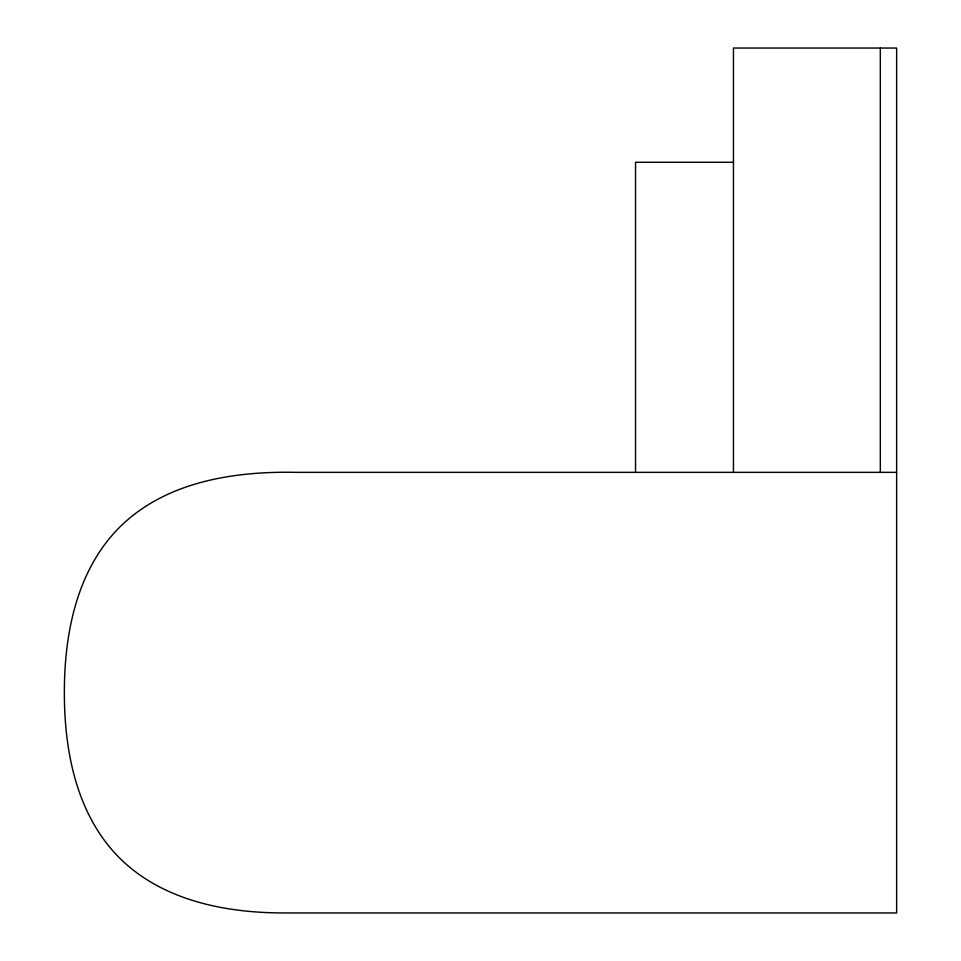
<?xml version="1.0" encoding="UTF-8"?>
<svg xmlns="http://www.w3.org/2000/svg" width="961" height="961" viewBox="0 0 961 961"><rect width="100%" height="100%" fill="white"/><g stroke="black" fill="none" stroke-linecap="round" stroke-linejoin="round"><path stroke-width="1.44" d="M733.447 162.277L635.533 162.277L635.533 472.344M896.637 472.344L296.685 472.356C234.244 471.01 165.592 481.509 119.44 527.421C76.544 570.474 64.291 633.972 64.363 692.641C64.291 751.322 76.544 814.808 119.44 857.873C162.505 900.769 226.003 913.034 284.672 912.95L896.637 912.95L896.637 48.05L733.447 48.05L733.447 472.344M880.312 48.05L880.312 472.344"/></g></svg>
